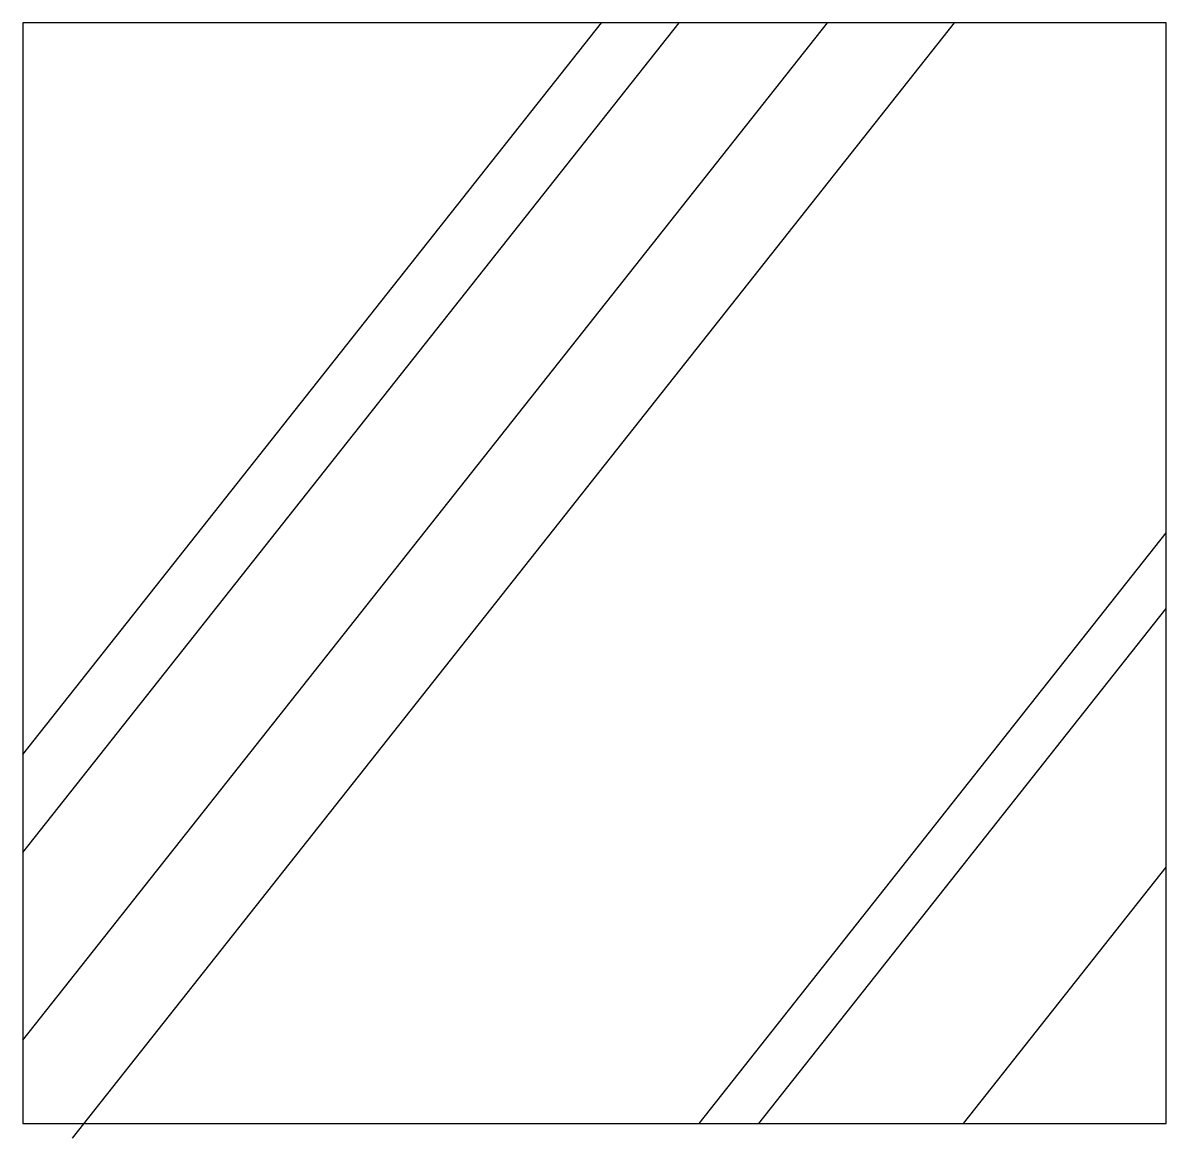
# Model space of a CAD drawing. Extents: x 31597 to 32145, y 38701 to 39235.
import ezdxf

# ---------------------------------------------------------------- set-up
doc = ezdxf.new("R2010")
doc.units = 0
doc.header["$LTSCALE"] = 20
doc.header["$MEASUREMENT"] = 0
doc.layers.add('2', color=4, linetype='CONTINUOUS')
doc.layers.add('4', color=5, linetype='CONTINUOUS')

msp = doc.modelspace()

# ---------------------------------------------------------------- linework, layer by layer
at = {"layer": '2', "linetype": 'BYBLOCK'}
msp.add_lwpolyline([(31596.52, 38707.77), (32144.63, 38707.77), (32144.63, 39235.4), (31596.52, 39235.4)], close=True, dxfattribs=at)
at = {"layer": '4', "linetype": 'BYBLOCK', "ltscale": 2}
for p, q in [((31596.52, 38884.67), (31873.93, 39235.4)), ((31596.52, 38837.66), (31911.11, 39235.4)), ((31596.52, 38747.64), (31982.31, 39235.4)), ((31620.29, 38700.67), (32043.22, 39235.4)), ((31920.68, 38707.77), (32144.63, 38990.91)), ((31949.35, 38707.77), (32144.63, 38954.66)), ((32047.44, 38707.77), (32144.63, 38830.65))]:
    msp.add_line(p, q, dxfattribs=at)

doc.saveas('drawing.dxf')
